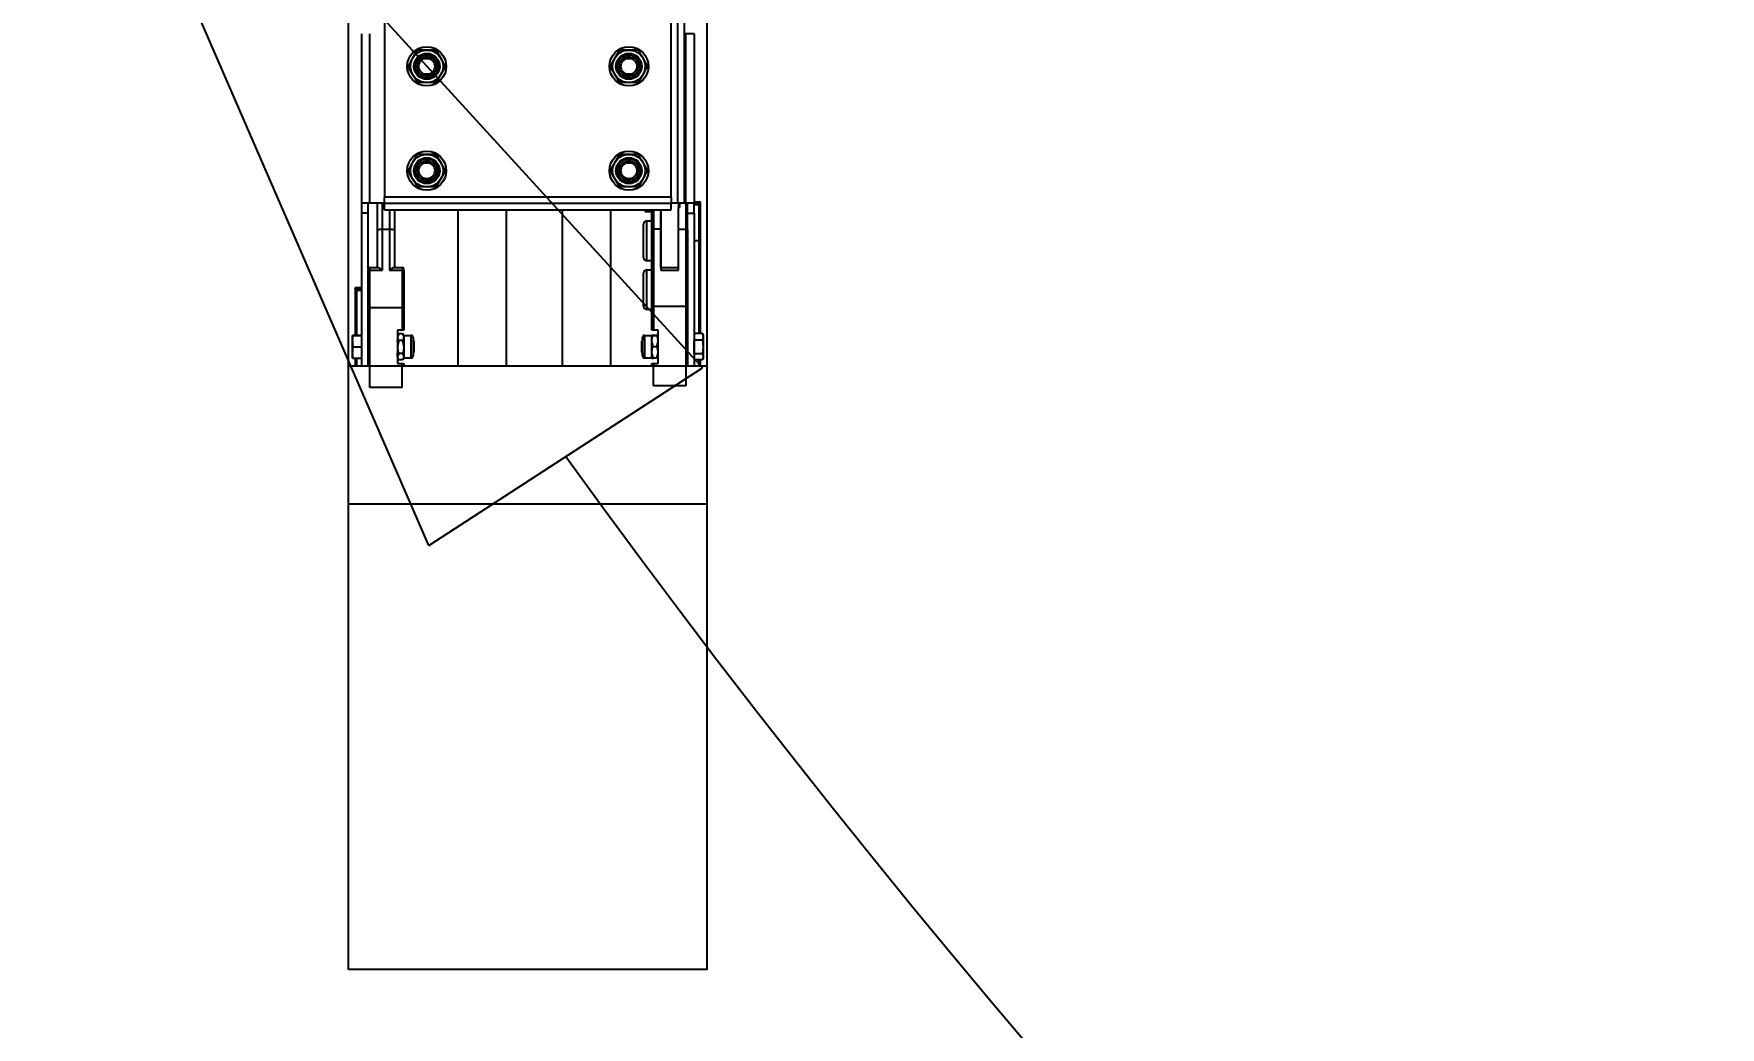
# Model space of a CAD drawing. Header units: inches. Extents: x -347369 to -260369, y 119522 to 149869.
# Drawn here: x -287754 to -287236, y 137116 to 137421 of the extents above; entities that cross this region are included whole.
import ezdxf

# ---------------------------------------------------------------- set-up
doc = ezdxf.new("R2010")
doc.units = ezdxf.units.IN
doc.header["$LTSCALE"] = 300
doc.layers.add('QUOTE', color=7, linetype='Continuous')
doc.layers.add('RULLIERE', color=3, linetype='Continuous')
doc.styles.get("Standard").update_dxf_attribs({"font": 'romans.shx'})
doc.dimstyles.new('sc1a100', dxfattribs={"dimscale": 100, "dimtxt": 3, "dimasz": 3, "dimexe": 0, "dimexo": 0, "dimgap": 1, "dimtad": 1, "dimzin": 12, "dimdsep": 46, "dimtxsty": 'Standard', "dimblk": 'CLOSEDBLANK', "dimcen": 1, "dimclrd": 253, "dimclre": 253, "dimclrt": 2, "dimadec": 0, "dimazin": 3, "dimtfac": 1, "dimtmove": 0, "dimatfit": 1, "dimldrblk": 'CLOSEDBLANK', "dimfxl": 1, "dimtolj": 1, "dimtzin": 0, "dimarcsym": 0})

# ---------------------------------------------------------------- blocks, each defined once
blk = doc.blocks.new('_ClosedBlank')
at = {"color": 0, "linetype": 'ByBlock', "lineweight": -2}
for p, q in [((-1, 0.1667), (0, 0)), ((-1, 0.1667), (-1, -0.1667)), ((0, 0), (-1, -0.1667))]:
    blk.add_line(p, q, dxfattribs=at)
blk = doc.blocks.new('*D27')
at = {"layer": 'Defpoints', "color": 0, "transparency": 16777216}
for p in [(-285230.17, 140399.66), (-284017.73, 139699.66), (-287395.23, 137749.66), (-287103.2, 136767.46), (-285230.17, 136499.66)]:
    blk.add_point(p, dxfattribs=at)
at = {"layer": 'QUOTE', "color": 253, "lineweight": -2, "transparency": 16777216}
for p, q in [((-287395.23, 137749.66), (-287753.7, 137542.69)), ((-285230.17, 136499.66), (-285230.17, 136085.73))]:
    blk.add_line(p, q, dxfattribs=at)
blk.add_arc((-285230.17, 138999.66), 2913.92, 215.90144, 264.09856, dxfattribs=at)
at = {"layer": 'QUOTE', "color": 253, "lineweight": -2, "transparency": 16777216, "xscale": 300, "yscale": 300, "zscale": 300}
for p, rotation in [((-287753.7, 137542.69), 122.9507175305296), ((-285230.17, 136085.73), 357.0492824694705)]:
    blk.add_blockref('_ClosedBlank', p, dxfattribs=dict(at, rotation=rotation))
at = {"layer": 'QUOTE', "color": 2, "transparency": 16777216, "insert": (-286562.13, 136692.63), "char_height": 300, "attachment_point": 5, "rotation": 330}
blk.add_mtext('\\A1;60°', dxfattribs=at)
blk = doc.blocks.new('90-2630 (R10) - SX')
at = {"layer": 'RULLIERE', "color": 254}
for p, q in [((-227, -1681), (-227, -1429)), ((-216, -1433), (-216, -1629)), ((-128, -1629), (-128, -1489)), ((-126, -1631), (-126, -1489)), ((-124, -1631), (-124, -1489)), ((-117, -1681), (-117, -1489)), ((-223, -1579), (-223, -1631.04)), ((-220.5, -1631), (-220.5, -1579)), ((-123.5, -1579), (-124, -1579)), ((-121, -1579), (-123.5, -1579)), ((-123.5, -1631), (-123.5, -1579)), ((-121, -1579), (-121, -1631.04)), ((-205.89, -1584), (-207.33, -1586.5)), ((-197.23, -1589), (-198.67, -1586.5)), ((-143.89, -1584), (-145.33, -1586.5)), ((-135.23, -1589), (-136.67, -1586.5)), ((-208.77, -1589), (-207.33, -1591.5)), ((-200.11, -1594), (-198.67, -1591.5)), ((-146.77, -1589), (-145.33, -1591.5)), ((-138.11, -1594), (-136.67, -1591.5)), ((-205.89, -1616), (-207.33, -1618.5)), ((-197.23, -1621), (-198.67, -1618.5)), ((-143.89, -1616), (-145.33, -1618.5)), ((-135.23, -1621), (-136.67, -1618.5)), ((-208.77, -1621), (-207.33, -1623.5)), ((-200.11, -1626), (-198.67, -1623.5)), ((-146.77, -1621), (-145.33, -1623.5)), ((-138.11, -1626), (-136.67, -1623.5)), ((-216, -1631), (-216, -1629)), ((-216, -1629), (-128, -1629)), ((-128, -1629), (-128, -1631)), ((-222.95, -1631), (-223, -1631.04)), ((-223, -1631.04), (-223, -1634)), ((-223, -1634), (-223, -1681)), ((-221, -1634), (-223, -1634)), ((-220.5, -1631), (-222.95, -1631)), ((-221, -1634), (-221, -1631.04)), ((-221, -1651.16), (-221, -1634)), ((-216, -1631), (-220.5, -1631)), ((-216.6, -1638.95), (-216.6, -1631)), ((-216, -1633), (-216, -1631)), ((-216, -1631), (-128, -1631)), ((-216, -1633), (-128, -1633)), ((-214.4, -1633), (-214.4, -1638.95)), ((-193.35, -1681), (-193.35, -1633)), ((-178.65, -1633), (-178.65, -1681)), ((-161.35, -1681), (-161.35, -1633)), ((-146.65, -1633), (-146.65, -1681)), ((-135.5, -1633.6), (-135.5, -1633)), ((-134, -1633.6), (-135.5, -1633.6)), ((-133.5, -1633), (-133.5, -1638.95)), ((-131.2, -1633), (-131.2, -1638.95)), ((-131.17, -1633.88), (-131.2, -1633.88)), ((-131.17, -1633.88), (-131.17, -1633)), ((-131.17, -1650.68), (-131.17, -1633.88)), ((-128, -1633), (-128, -1631)), ((-126, -1631), (-128, -1631)), ((-124, -1631), (-126, -1631)), ((-125.79, -1631), (-125.79, -1632.32)), ((-125.79, -1638.95), (-125.79, -1632.32)), ((-125.4, -1632.32), (-125.79, -1632.32)), ((-125.4, -1632.32), (-125.4, -1631)), ((-124, -1631), (-123.5, -1631)), ((-121.05, -1631), (-123.5, -1631)), ((-123.5, -1631), (-123.5, -1638.95)), ((-123, -1634), (-123, -1631.04)), ((-123, -1639.02), (-123, -1634)), ((-123, -1634), (-121, -1634)), ((-121, -1631.04), (-121.05, -1631)), ((-121, -1630.51), (-119.5, -1630.51)), ((-121, -1630.7), (-119.5, -1630.7)), ((-119.5, -1630.92), (-121, -1630.92)), ((-121, -1634), (-121, -1631.04)), ((-119.5, -1631.45), (-121, -1631.45)), ((-121, -1634), (-121, -1681)), ((-119.5, -1630.51), (-119.5, -1630.7)), ((-119.5, -1630.7), (-119.5, -1630.92)), ((-119.5, -1630.92), (-119.5, -1631.14)), ((-119.5, -1631.14), (-119.5, -1631.45)), ((-119.5, -1642.5), (-119.5, -1631.45)), ((-119, -1631.33), (-119, -1631.15)), ((-218.1, -1650.66), (-218.1, -1639.16)), ((-216.6, -1638.95), (-214.4, -1638.95)), ((-216.6, -1651.52), (-216.6, -1638.95)), ((-214.4, -1638.95), (-214.4, -1651.52)), ((-212.9, -1639.16), (-212.9, -1650.66)), ((-135.5, -1636.4), (-134, -1636.4)), ((-135.5, -1648.6), (-135.5, -1636.4)), ((-134, -1662.53), (-134, -1639.02)), ((-133.5, -1638.95), (-133.5, -1662.5)), ((-131.2, -1638.95), (-133.5, -1638.95)), ((-131.2, -1638.95), (-131.2, -1651.54)), ((-125.79, -1651.54), (-125.79, -1638.95)), ((-125.79, -1638.95), (-123.5, -1638.95)), ((-123.5, -1638.95), (-123.5, -1662.5)), ((-123, -1639.02), (-123, -1662.53)), ((-119.5, -1642.5), (-121, -1642.5)), ((-119, -1642.5), (-119.5, -1642.5)), ((-119.5, -1670.96), (-119.5, -1642.5)), ((-119, -1670.96), (-119, -1642.5)), ((-134, -1648.6), (-135.5, -1648.6)), ((-221, -1651.16), (-221, -1651.59)), ((-221, -1663.03), (-221, -1651.59)), ((-220.5, -1650.66), (-217.95, -1650.66)), ((-220.5, -1651.52), (-220.5, -1650.66)), ((-220.5, -1651.52), (-216.6, -1651.52)), ((-220.5, -1663), (-220.5, -1651.52)), ((-214.4, -1651.52), (-210.5, -1651.52)), ((-213.05, -1650.66), (-210.5, -1650.66)), ((-210.5, -1650.66), (-210.5, -1651.52)), ((-210.5, -1651.52), (-210.5, -1663)), ((-210, -1651.59), (-210, -1663.03)), ((-135.5, -1651.4), (-134, -1651.4)), ((-135.5, -1663.6), (-135.5, -1651.4)), ((-131.2, -1650.68), (-125.79, -1650.68)), ((-131.2, -1651.54), (-125.79, -1651.54)), ((-225, -1656.85), (-223, -1656.85)), ((-225, -1656.85), (-225, -1657.04)), ((-225, -1657.04), (-225, -1671.5)), ((-223, -1657.37), (-224.9, -1657.37)), ((-223, -1657.73), (-224.5, -1657.73)), ((-224.5, -1657.73), (-224.5, -1671.5)), ((-221, -1681), (-221, -1663.03)), ((-220.5, -1663), (-210.5, -1663)), ((-220.5, -1687.5), (-220.5, -1663)), ((-210.5, -1663), (-210.5, -1669.9)), ((-210, -1663.03), (-210, -1669.9)), ((-134, -1663.6), (-135.5, -1663.6)), ((-134, -1669.9), (-134, -1662.53)), ((-133.5, -1662.5), (-123.5, -1662.5)), ((-133.5, -1662.5), (-133.5, -1669.9)), ((-123.5, -1662.5), (-123.5, -1687)), ((-123, -1662.53), (-123, -1681)), ((-212, -1669.9), (-212, -1680.1)), ((-210.5, -1669.9), (-212, -1669.9)), ((-210, -1669.9), (-210.5, -1669.9)), ((-133.5, -1669.9), (-134, -1669.9)), ((-132, -1669.9), (-133.5, -1669.9)), ((-132, -1680.1), (-132, -1669.9)), ((-225.8, -1673.25), (-225.61, -1671.5)), ((-225.8, -1671.53), (-225.8, -1671.5)), ((-225.61, -1671.5), (-225.8, -1671.5)), ((-225.8, -1671.62), (-225.8, -1671.53)), ((-225.8, -1671.77), (-225.8, -1671.62)), ((-225.8, -1671.97), (-225.8, -1671.77)), ((-225.8, -1672.22), (-225.8, -1671.97)), ((-225.8, -1672.53), (-225.8, -1672.22)), ((-225.8, -1672.87), (-225.8, -1672.53)), ((-225.8, -1673.25), (-225.8, -1672.87)), ((-225.61, -1675), (-225.8, -1673.25)), ((-225.8, -1673.66), (-225.8, -1673.25)), ((-225.8, -1673.25), (-225.8, -1673.66)), ((-225.8, -1674.09), (-225.8, -1673.66)), ((-225.8, -1673.66), (-225.8, -1674.09)), ((-225.8, -1674.54), (-225.8, -1674.09)), ((-225.8, -1674.09), (-225.8, -1674.54)), ((-225.8, -1675), (-225.8, -1674.54)), ((-225.8, -1674.54), (-225.8, -1675)), ((-225.8, -1676.75), (-225.61, -1675)), ((-225.8, -1675.46), (-225.8, -1675)), ((-225.8, -1675), (-225.8, -1675.46)), ((-225.8, -1675.91), (-225.8, -1675.46)), ((-225.8, -1675.46), (-225.8, -1675.91)), ((-225.61, -1671.5), (-223, -1671.5)), ((-223, -1671.5), (-225.61, -1671.5)), ((-225.61, -1675), (-223, -1675)), ((-212, -1671.5), (-211.6, -1670.96)), ((-211.6, -1670.96), (-212, -1671.97)), ((-212, -1671.5), (-212, -1671.53)), ((-212, -1671.53), (-212, -1671.62)), ((-212, -1671.62), (-212, -1671.77)), ((-212, -1671.77), (-212, -1671.97)), ((-212, -1671.97), (-212, -1672.22)), ((-212, -1672.22), (-212, -1672.53)), ((-212, -1672.53), (-212, -1672.87)), ((-212, -1672.87), (-212, -1673.25)), ((-211.6, -1672.98), (-212, -1675)), ((-212, -1673), (-212, -1673)), ((-212, -1673.15), (-212, -1673)), ((-212, -1673.25), (-212, -1673.15)), ((-212, -1673.25), (-212, -1673.66)), ((-212, -1673.66), (-212, -1674.09)), ((-212, -1674.09), (-212, -1674.54)), ((-212, -1674.54), (-212, -1675)), ((-212, -1675), (-212, -1675.46)), ((-212, -1675.46), (-212, -1675.91)), ((-211.6, -1670.96), (-210.4, -1670.96)), ((-211.6, -1672.98), (-210.4, -1672.98)), ((-210.4, -1670.96), (-210, -1671.5)), ((-210.4, -1670.96), (-210, -1671.97)), ((-210.4, -1672.98), (-210, -1675)), ((-210, -1671.5), (-207.87, -1671.5)), ((-210, -1671.5), (-210, -1671.53)), ((-210, -1671.53), (-210, -1671.62)), ((-210, -1671.62), (-210, -1671.77)), ((-210, -1671.77), (-210, -1671.97)), ((-210, -1671.97), (-210, -1672.22)), ((-210, -1672.22), (-210, -1672.53)), ((-210, -1672.53), (-210, -1672.87)), ((-210, -1672.87), (-210, -1673.25)), ((-210, -1673.25), (-210, -1673.66)), ((-210, -1673.66), (-210, -1674.09)), ((-210, -1674.09), (-210, -1674.54)), ((-210, -1674.54), (-210, -1675)), ((-210, -1675), (-210, -1675.46)), ((-210, -1675.46), (-210, -1675.91)), ((-207.87, -1671.5), (-207.87, -1671.55)), ((-207.87, -1671.55), (-207.87, -1671.92)), ((-207.87, -1671.92), (-207.87, -1672.63)), ((-207.87, -1672.63), (-207.87, -1673.59)), ((-207.87, -1673.59), (-207.87, -1674.71)), ((-207.87, -1674.71), (-207.87, -1675.86)), ((-207.25, -1673.05), (-207, -1673.3)), ((-207.2, -1673.1), (-207.2, -1673)), ((-207, -1673.3), (-207, -1673.43)), ((-207, -1673.43), (-207, -1673.8)), ((-207, -1673.8), (-207, -1674.35)), ((-207, -1674.35), (-207, -1675)), ((-207, -1675), (-207, -1675.65)), ((-207, -1675.65), (-207, -1676.2)), ((-137, -1673.3), (-137, -1673.43)), ((-137, -1673.43), (-137, -1673.3)), ((-137, -1673.43), (-137, -1673.8)), ((-137, -1673.8), (-137, -1673.43)), ((-137, -1673.8), (-137, -1674.35)), ((-137, -1674.35), (-137, -1673.8)), ((-137, -1674.35), (-137, -1675)), ((-137, -1675), (-137, -1674.35)), ((-137, -1675), (-137, -1675.65)), ((-137, -1675.65), (-137, -1675)), ((-137, -1675.65), (-137, -1676.2)), ((-137, -1676.2), (-137, -1675.65)), ((-136.8, -1673.15), (-136.8, -1673)), ((-136.8, -1673), (-136.8, -1673.1)), ((-136.8, -1673.59), (-136.8, -1673.15)), ((-136.8, -1674.23), (-136.8, -1673.59)), ((-136.8, -1675), (-136.8, -1674.23)), ((-136.8, -1675.77), (-136.8, -1675)), ((-136.8, -1676.41), (-136.8, -1675.77)), ((-136.13, -1671.5), (-134, -1671.5)), ((-136.13, -1671.51), (-136.13, -1671.5)), ((-136.13, -1671.79), (-136.13, -1671.51)), ((-136.13, -1672.43), (-136.13, -1671.79)), ((-136.13, -1673.33), (-136.13, -1672.43)), ((-136.13, -1674.42), (-136.13, -1673.33)), ((-136.13, -1675.58), (-136.13, -1674.42)), ((-136.13, -1676.67), (-136.13, -1675.58)), ((-134, -1671.53), (-134, -1671.5)), ((-133.6, -1671.5), (-134, -1671.5)), ((-134, -1671.62), (-134, -1671.53)), ((-134, -1671.77), (-134, -1671.62)), ((-134, -1671.97), (-134, -1671.77)), ((-134, -1672.22), (-134, -1671.97)), ((-134, -1672.53), (-134, -1672.22)), ((-134, -1672.87), (-134, -1672.53)), ((-134, -1673.25), (-134, -1672.87)), ((-134, -1673.66), (-134, -1673.25)), ((-133.6, -1675), (-134, -1673.25)), ((-134, -1674.09), (-134, -1673.66)), ((-134, -1674.54), (-134, -1674.09)), ((-134, -1675), (-134, -1674.54)), ((-134, -1675.46), (-134, -1675)), ((-134, -1675.91), (-134, -1675.46)), ((-132.4, -1671.5), (-133.6, -1671.5)), ((-133.6, -1671.5), (-132.4, -1671.5)), ((-132.4, -1675), (-133.6, -1675)), ((-132.4, -1671.5), (-132, -1671.5)), ((-132.4, -1675), (-132, -1673.25)), ((-118.39, -1670.96), (-121, -1670.96)), ((-121, -1677.02), (-121, -1672.98)), ((-118.39, -1672.98), (-121, -1672.98)), ((-118.39, -1670.96), (-118.2, -1671.5)), ((-118.39, -1670.96), (-118.2, -1671.97)), ((-118.2, -1671.97), (-118.39, -1672.98)), ((-118.39, -1672.98), (-118.2, -1675)), ((-118.2, -1675), (-118.39, -1677.02)), ((-118.2, -1671.5), (-118.2, -1671.53)), ((-118.2, -1671.53), (-118.2, -1671.62)), ((-118.2, -1671.62), (-118.2, -1671.77)), ((-118.2, -1671.77), (-118.2, -1671.97)), ((-118.2, -1671.97), (-118.2, -1672.22)), ((-118.2, -1672.22), (-118.2, -1672.53)), ((-118.2, -1672.53), (-118.2, -1672.87)), ((-118.2, -1672.87), (-118.2, -1673.25)), ((-118.2, -1673.25), (-118.2, -1673.66)), ((-118.2, -1673.66), (-118.2, -1674.09)), ((-118.2, -1674.09), (-118.2, -1674.54)), ((-118.2, -1674.54), (-118.2, -1675)), ((-118.2, -1675), (-118.2, -1675.46)), ((-118.2, -1675.46), (-118.2, -1675.91)), ((-225.8, -1676.34), (-225.8, -1675.91)), ((-225.8, -1675.91), (-225.8, -1676.34)), ((-225.8, -1676.75), (-225.8, -1676.34)), ((-225.8, -1676.34), (-225.8, -1676.75)), ((-225.61, -1678.5), (-225.8, -1676.75)), ((-225.8, -1677.13), (-225.8, -1676.75)), ((-225.8, -1677.47), (-225.8, -1677.13)), ((-225.8, -1677.78), (-225.8, -1677.47)), ((-225.8, -1678.03), (-225.8, -1677.78)), ((-225.8, -1678.23), (-225.8, -1678.03)), ((-225.8, -1678.38), (-225.8, -1678.23)), ((-225.8, -1678.47), (-225.8, -1678.38)), ((-225.8, -1678.5), (-225.8, -1678.47)), ((-225.8, -1678.5), (-225.61, -1678.5)), ((-225.61, -1678.5), (-223, -1678.5)), ((-225, -1678.5), (-225, -1681)), ((-224.5, -1678.5), (-224.5, -1681)), ((-212, -1675.91), (-212, -1676.34)), ((-212, -1676.34), (-212, -1676.75)), ((-212, -1676.75), (-212, -1677.13)), ((-212, -1677), (-212, -1676.9)), ((-212, -1677), (-212, -1677)), ((-212, -1677.13), (-212, -1677)), ((-211.6, -1677.02), (-212, -1678.03)), ((-212, -1677.13), (-212, -1677.47)), ((-212, -1677.47), (-212, -1677.13)), ((-212, -1677.47), (-212, -1677.78)), ((-212, -1677.78), (-212, -1677.47)), ((-212, -1677.78), (-212, -1678.03)), ((-212, -1678.03), (-212, -1677.78)), ((-212, -1678.03), (-212, -1678.23)), ((-212, -1678.23), (-212, -1678.38)), ((-212, -1678.38), (-212, -1678.47)), ((-212, -1678.47), (-212, -1678.5)), ((-211.6, -1679.04), (-212, -1678.5)), ((-212, -1680.1), (-210.5, -1680.1)), ((-210.4, -1677.02), (-211.6, -1677.02)), ((-210.4, -1679.04), (-211.6, -1679.04)), ((-210.5, -1680.1), (-210, -1680.1)), ((-210.5, -1687.5), (-210.5, -1680.1)), ((-210.4, -1677.02), (-210, -1678.03)), ((-210, -1678.5), (-210.4, -1679.04)), ((-210, -1675.91), (-210, -1676.34)), ((-210, -1676.34), (-210, -1676.75)), ((-210, -1676.75), (-210, -1677.13)), ((-210, -1677.13), (-210, -1677.47)), ((-210, -1677.47), (-210, -1677.78)), ((-210, -1677.78), (-210, -1678.03)), ((-210, -1678.03), (-210, -1678.23)), ((-210, -1678.23), (-210, -1678.38)), ((-210, -1678.38), (-210, -1678.47)), ((-210, -1678.47), (-210, -1678.5)), ((-207.87, -1678.5), (-210, -1678.5)), ((-210, -1680.1), (-210, -1681)), ((-207.87, -1675.86), (-207.87, -1676.91)), ((-207.87, -1676.91), (-207.87, -1677.76)), ((-207.87, -1677.76), (-207.87, -1678.31)), ((-207.87, -1678.31), (-207.87, -1678.5)), ((-207, -1676.7), (-207.25, -1676.95)), ((-207.2, -1677), (-207.2, -1676.9)), ((-207, -1676.2), (-207, -1676.57)), ((-207, -1676.57), (-207, -1676.7)), ((-137, -1676.2), (-137, -1676.57)), ((-137, -1676.57), (-137, -1676.2)), ((-137, -1676.57), (-137, -1676.7)), ((-137, -1676.7), (-137, -1676.57)), ((-136.8, -1676.9), (-137, -1676.7)), ((-136.8, -1676.85), (-136.8, -1676.41)), ((-136.8, -1677), (-136.8, -1676.85)), ((-136.8, -1676.9), (-136.8, -1677)), ((-136.13, -1677.58), (-136.13, -1676.67)), ((-136.13, -1678.21), (-136.13, -1677.58)), ((-136.13, -1678.49), (-136.13, -1678.21)), ((-136.13, -1678.5), (-136.13, -1678.49)), ((-134, -1678.5), (-136.13, -1678.5)), ((-134, -1676.34), (-134, -1675.91)), ((-134, -1676.75), (-134, -1676.34)), ((-133.6, -1678.5), (-134, -1676.75)), ((-134, -1677.13), (-134, -1676.75)), ((-134, -1677.47), (-134, -1677.13)), ((-134, -1677.78), (-134, -1677.47)), ((-134, -1678.03), (-134, -1677.78)), ((-134, -1678.23), (-134, -1678.03)), ((-134, -1678.38), (-134, -1678.23)), ((-134, -1678.47), (-134, -1678.38)), ((-134, -1678.5), (-134, -1678.47)), ((-134, -1681), (-134, -1680.1)), ((-134, -1680.1), (-133.5, -1680.1)), ((-132.4, -1678.5), (-133.6, -1678.5)), ((-133.5, -1680.1), (-132, -1680.1)), ((-133.5, -1687), (-133.5, -1680.1)), ((-132.4, -1678.5), (-132, -1676.75)), ((-121, -1677.02), (-118.39, -1677.02)), ((-118.39, -1679.04), (-121, -1679.04)), ((-119.5, -1681), (-119.5, -1679.04)), ((-119, -1681), (-119, -1679.04)), ((-118.39, -1677.02), (-118.2, -1678.03)), ((-118.2, -1678.03), (-118.39, -1679.04)), ((-118.2, -1678.5), (-118.39, -1679.04)), ((-118.2, -1675.91), (-118.2, -1676.34)), ((-118.2, -1676.34), (-118.2, -1676.75)), ((-118.2, -1676.75), (-118.2, -1677.13)), ((-118.2, -1677.13), (-118.2, -1677.47)), ((-118.2, -1677.47), (-118.2, -1677.78)), ((-118.2, -1677.78), (-118.2, -1678.03)), ((-118.2, -1678.03), (-118.2, -1678.23)), ((-118.2, -1678.23), (-118.2, -1678.38)), ((-118.2, -1678.38), (-118.2, -1678.47)), ((-118.2, -1678.47), (-118.2, -1678.5)), ((-117, -1681), (-227, -1681)), ((-227, -1723.25), (-227, -1681)), ((-117, -1723.25), (-117, -1681)), ((-210.5, -1687.5), (-220.5, -1687.5)), ((-123.5, -1687), (-133.5, -1687)), ((-227, -1866), (-227, -1723.25)), ((-117, -1723.25), (-227, -1723.25)), ((-117, -1866), (-117, -1723.25)), ((-117, -1866), (-227, -1866))]:
    blk.add_line(p, q, dxfattribs=at)
for centre, radius in [((-203, -1589), 6), ((-203, -1589), 5), ((-203, -1589), 3.97), ((-203, -1589), 3.57), ((-203, -1589), 3), ((-203, -1589), 2.45), ((-141, -1589), 6), ((-141, -1589), 5), ((-141, -1589), 3.97), ((-141, -1589), 3.57), ((-141, -1589), 3), ((-141, -1589), 2.45), ((-203, -1621), 6), ((-203, -1621), 5), ((-203, -1621), 3.97), ((-203, -1621), 3.57), ((-203, -1621), 3), ((-203, -1621), 2.45), ((-141, -1621), 6), ((-141, -1621), 5), ((-141, -1621), 3.97), ((-141, -1621), 3.57), ((-141, -1621), 3), ((-141, -1621), 2.45)]:
    blk.add_circle(centre, radius, dxfattribs=at)
for centre, radius, start, end in [((-135.5, -1632.6), 1, 203.5782, 270), ((-119.5, -1631.01), 0.5, 0, 90), ((-119.48, -1631.17), 0.478, 2.9521, 92.6753), ((-135.5, -1637.4), 1, 90, 180), ((-133.62, -1639.92), 0.975, 82.7725, 112.7665), ((-123.38, -1639.92), 0.975, 67.2335, 97.2275), ((-135.5, -1647.6), 1, 180, 270), ((-220.5, -1651.16), 0.5, 90, 180), ((-220.62, -1652.51), 0.993, 82.8981, 112.3273), ((-210.5, -1651.16), 0.5, 360, 90), ((-210.38, -1652.51), 0.993, 67.6727, 97.1019), ((-135.5, -1652.4), 1, 90, 180), ((-135.5, -1662.6), 1, 180, 270), ((-207.87, -1672.17), 0.667, 360, 90), ((-136.13, -1672.17), 0.667, 90, 180), ((-207.87, -1677.83), 0.667, 270, 360), ((-136.13, -1677.83), 0.667, 180, 270)]:
    blk.add_arc(centre, radius, start, end, dxfattribs=at)
at = {"layer": 'RULLIERE', "color": 254, "extrusion": (0, 0, -1)}
for centre, ratio, start_param, end_param in [((-220.5, -1663.03), 0.067128, 0, 1.570796), ((-210.5, -1663.03), 0.067128, 1.570796, 3.141593), ((-133.5, -1662.53), 0.068541, 0, 1.570796), ((-123.5, -1662.53), 0.068541, 1.570796, 3.141593)]:
    blk.add_ellipse(centre, major_axis=(-0.5, 0), ratio=ratio, start_param=start_param, end_param=end_param, dxfattribs=at)
at = {"layer": 'RULLIERE', "color": 254}
for points, knots in [([(-207.33, -1586.5), (-207.36, -1586.56), (-207.85, -1587.4), (-208.33, -1588.23), (-208.77, -1589)], [0, 0, 0, 0, 0.070201, 1, 1, 1, 1]), ([(-203, -1584), (-203.26, -1584), (-204.24, -1584), (-205.19, -1584), (-205.89, -1584)], [0, 0, 0, 0, 0.268634, 1, 1, 1, 1]), ([(-200.11, -1584), (-200.36, -1584), (-201.3, -1584), (-202.27, -1584), (-203, -1584)], [0, 0, 0, 0, 0.257551, 1, 1, 1, 1]), ([(-198.67, -1586.5), (-198.7, -1586.44), (-199.19, -1585.6), (-199.67, -1584.77), (-200.11, -1584)], [0, 0, 0, 0, 0.070201, 1, 1, 1, 1]), ([(-145.33, -1586.5), (-145.36, -1586.56), (-145.85, -1587.4), (-146.33, -1588.23), (-146.77, -1589)], [0, 0, 0, 0, 0.070201, 1, 1, 1, 1]), ([(-141, -1584), (-141.26, -1584), (-142.24, -1584), (-143.19, -1584), (-143.89, -1584)], [0, 0, 0, 0, 0.268634, 1, 1, 1, 1]), ([(-138.11, -1584), (-138.36, -1584), (-139.3, -1584), (-140.27, -1584), (-141, -1584)], [0, 0, 0, 0, 0.2575513, 1, 1, 1, 1]), ([(-136.67, -1586.5), (-136.7, -1586.44), (-137.19, -1585.6), (-137.67, -1584.77), (-138.11, -1584)], [0, 0, 0, 0, 0.070201, 1, 1, 1, 1]), ([(-207.33, -1591.5), (-207.3, -1591.56), (-206.81, -1592.4), (-206.33, -1593.23), (-205.89, -1594)], [0, 0, 0, 0, 0.070201, 1, 1, 1, 1]), ([(-198.67, -1591.5), (-198.64, -1591.44), (-198.15, -1590.6), (-197.67, -1589.77), (-197.23, -1589)], [0, 0, 0, 0, 0.070201, 1, 1, 1, 1]), ([(-145.33, -1591.5), (-145.3, -1591.56), (-144.81, -1592.4), (-144.33, -1593.23), (-143.89, -1594)], [0, 0, 0, 0, 0.070201, 1, 1, 1, 1]), ([(-136.67, -1591.5), (-136.64, -1591.44), (-136.15, -1590.6), (-135.67, -1589.77), (-135.23, -1589)], [0, 0, 0, 0, 0.070201, 1, 1, 1, 1]), ([(-203, -1594), (-203.26, -1594), (-204.24, -1594), (-205.19, -1594), (-205.89, -1594)], [0, 0, 0, 0, 0.268634, 1, 1, 1, 1]), ([(-200.11, -1594), (-200.36, -1594), (-201.3, -1594), (-202.27, -1594), (-203, -1594)], [0, 0, 0, 0, 0.257551, 1, 1, 1, 1]), ([(-141, -1594), (-141.26, -1594), (-142.24, -1594), (-143.19, -1594), (-143.89, -1594)], [0, 0, 0, 0, 0.268634, 1, 1, 1, 1]), ([(-138.11, -1594), (-138.36, -1594), (-139.3, -1594), (-140.27, -1594), (-141, -1594)], [0, 0, 0, 0, 0.257551, 1, 1, 1, 1]), ([(-207.33, -1618.5), (-207.36, -1618.56), (-207.85, -1619.4), (-208.33, -1620.23), (-208.77, -1621)], [0, 0, 0, 0, 0.0702006, 1, 1, 1, 1]), ([(-203, -1616), (-203.26, -1616), (-204.24, -1616), (-205.19, -1616), (-205.89, -1616)], [0, 0, 0, 0, 0.268634, 1, 1, 1, 1]), ([(-200.11, -1616), (-200.36, -1616), (-201.3, -1616), (-202.27, -1616), (-203, -1616)], [0, 0, 0, 0, 0.257551, 1, 1, 1, 1]), ([(-198.67, -1618.5), (-198.7, -1618.44), (-199.19, -1617.6), (-199.67, -1616.77), (-200.11, -1616)], [0, 0, 0, 0, 0.070201, 1, 1, 1, 1]), ([(-145.33, -1618.5), (-145.36, -1618.56), (-145.85, -1619.4), (-146.33, -1620.23), (-146.77, -1621)], [0, 0, 0, 0, 0.0702006, 1, 1, 1, 1]), ([(-141, -1616), (-141.26, -1616), (-142.24, -1616), (-143.19, -1616), (-143.89, -1616)], [0, 0, 0, 0, 0.268634, 1, 1, 1, 1]), ([(-138.11, -1616), (-138.36, -1616), (-139.3, -1616), (-140.27, -1616), (-141, -1616)], [0, 0, 0, 0, 0.2575513, 1, 1, 1, 1]), ([(-136.67, -1618.5), (-136.7, -1618.44), (-137.19, -1617.6), (-137.67, -1616.77), (-138.11, -1616)], [0, 0, 0, 0, 0.070201, 1, 1, 1, 1]), ([(-207.33, -1623.5), (-207.3, -1623.56), (-206.81, -1624.4), (-206.33, -1625.23), (-205.89, -1626)], [0, 0, 0, 0, 0.0702006, 1, 1, 1, 1]), ([(-198.67, -1623.5), (-198.64, -1623.44), (-198.15, -1622.6), (-197.67, -1621.77), (-197.23, -1621)], [0, 0, 0, 0, 0.070201, 1, 1, 1, 1]), ([(-145.33, -1623.5), (-145.3, -1623.56), (-144.81, -1624.4), (-144.33, -1625.23), (-143.89, -1626)], [0, 0, 0, 0, 0.070201, 1, 1, 1, 1]), ([(-136.67, -1623.5), (-136.64, -1623.44), (-136.15, -1622.6), (-135.67, -1621.77), (-135.23, -1621)], [0, 0, 0, 0, 0.070201, 1, 1, 1, 1]), ([(-203, -1626), (-203.26, -1626), (-204.24, -1626), (-205.19, -1626), (-205.89, -1626)], [0, 0, 0, 0, 0.268634, 1, 1, 1, 1]), ([(-200.11, -1626), (-200.36, -1626), (-201.3, -1626), (-202.27, -1626), (-203, -1626)], [0, 0, 0, 0, 0.257551, 1, 1, 1, 1]), ([(-141, -1626), (-141.26, -1626), (-142.24, -1626), (-143.19, -1626), (-143.89, -1626)], [0, 0, 0, 0, 0.268634, 1, 1, 1, 1]), ([(-138.11, -1626), (-138.36, -1626), (-139.3, -1626), (-140.27, -1626), (-141, -1626)], [0, 0, 0, 0, 0.257551, 1, 1, 1, 1]), ([(-218.1, -1639.16), (-218.1, -1637.8), (-218.1, -1635.04), (-218.1, -1632.28), (-218.1, -1631.04), (-218.1, -1631)], [0, 0, 0, 0, 0.480657, 0.985186, 1, 1, 1, 1]), ([(-212.9, -1633), (-212.9, -1633.7), (-212.9, -1635.66), (-212.9, -1637.79), (-212.9, -1639.16)], [0, 0, 0, 0, 0.356576, 1, 1, 1, 1]), ([(-134, -1639.02), (-134, -1637.72), (-134, -1635.65), (-134, -1633.72), (-134, -1633)], [0, 0, 0, 0, 0.628158, 1, 1, 1, 1]), ([(-123, -1631.04), (-123.01, -1631.03), (-123.02, -1631.02), (-123.1, -1631), (-123.23, -1631), (-123.37, -1631), (-123.46, -1631), (-123.5, -1631)], [0, 0, 0, 0, 0.213853, 0.427791, 0.640194, 0.853257, 1, 1, 1, 1]), ([(-123, -1639.02), (-123, -1637.74), (-123, -1635.11), (-123, -1632.39), (-123, -1631.07), (-123, -1630.92)], [0, 0, 0, 0, 0.460251, 0.939002, 1, 1, 1, 1]), ([(-119.22, -1631.18), (-119.26, -1631.17), (-119.35, -1631.15), (-119.45, -1631.15), (-119.5, -1631.14)], [0, 0, 0, 0, 0.55048, 1, 1, 1, 1]), ([(-119.5, -1631.45), (-119.47, -1631.45), (-119.4, -1631.46), (-119.31, -1631.46), (-119.22, -1631.45), (-119.17, -1631.44), (-119.15, -1631.43)], [0, 0, 0, 0, 0.249994, 0.49999, 0.749991, 1, 1, 1, 1]), ([(-119.15, -1631.03), (-119.15, -1631.06), (-119.16, -1631.09), (-119.2, -1631.15), (-119.22, -1631.18)], [0, 0, 0, 0, 0.565507, 1, 1, 1, 1]), ([(-119.15, -1631.43), (-119.15, -1631.38), (-119.16, -1631.3), (-119.2, -1631.22), (-119.22, -1631.18)], [0, 0, 0, 0, 0.565626, 1, 1, 1, 1]), ([(-119.15, -1631.43), (-119.12, -1631.43), (-119.08, -1631.41), (-119.04, -1631.39), (-119.01, -1631.36), (-119, -1631.34), (-119, -1631.33)], [0, 0, 0, 0, 0.249982, 0.499975, 0.749981, 1, 1, 1, 1]), ([(-136.5, -1647.6), (-136.5, -1647.53), (-136.5, -1647.43), (-136.5, -1646.79), (-136.5, -1646.13), (-136.5, -1645.32), (-136.5, -1644.13), (-136.5, -1642.5), (-136.5, -1640.87), (-136.5, -1639.68), (-136.5, -1638.87), (-136.5, -1638.21), (-136.5, -1637.57), (-136.5, -1637.47), (-136.5, -1637.4)], [0, 0, 0, 0, 0.119728, 0.18418, 0.25, 0.31582, 0.380272, 0.5, 0.619728, 0.68418, 0.75, 0.81582, 0.880272, 1, 1, 1, 1]), ([(-217.95, -1650.66), (-217.93, -1650.66), (-217.84, -1650.66), (-217.58, -1650.8), (-217.15, -1651.08), (-216.8, -1651.36), (-216.6, -1651.52), (-216.6, -1651.52)], [0, 0, 0, 0, 0.098732, 0.314496, 0.615334, 0.996095, 1, 1, 1, 1]), ([(-214.4, -1651.52), (-214.4, -1651.52), (-214.18, -1651.35), (-213.82, -1651.06), (-213.39, -1650.78), (-213.15, -1650.66), (-213.07, -1650.66), (-213.05, -1650.66)], [0, 0, 0, 0, 0.003907, 0.417038, 0.708665, 0.918454, 1, 1, 1, 1]), ([(-210, -1651.34), (-210, -1651.37), (-210, -1651.44), (-210, -1651.53), (-210, -1651.59)], [0, 0, 0, 0, 0.411551, 1, 1, 1, 1]), ([(-136.5, -1662.6), (-136.5, -1662.53), (-136.5, -1662.43), (-136.5, -1661.79), (-136.5, -1661.13), (-136.5, -1660.32), (-136.5, -1659.13), (-136.5, -1657.5), (-136.5, -1655.87), (-136.5, -1654.68), (-136.5, -1653.87), (-136.5, -1653.21), (-136.5, -1652.57), (-136.5, -1652.47), (-136.5, -1652.4)], [0, 0, 0, 0, 0.119728, 0.18418, 0.25, 0.31582, 0.380272, 0.5, 0.619728, 0.68418, 0.75, 0.81582, 0.880272, 1, 1, 1, 1]), ([(-224.9, -1657.37), (-224.94, -1657.29), (-224.99, -1657.16), (-225, -1657.07), (-225, -1657.04)], [0, 0, 0, 0, 0.6934536, 1, 1, 1, 1]), ([(-224.9, -1657.37), (-224.86, -1657.46), (-224.8, -1657.58), (-224.66, -1657.69), (-224.57, -1657.73), (-224.52, -1657.73), (-224.5, -1657.73)], [0, 0, 0, 0, 0.539317, 0.726657, 0.915781, 1, 1, 1, 1]), ([(-212, -1671.97), (-211.94, -1672.25), (-211.88, -1672.6), (-211.64, -1672.92), (-211.6, -1672.98)], [0, 0, 0, 0, 0.81455, 1, 1, 1, 1]), ([(-212, -1675), (-211.94, -1675.56), (-211.88, -1676.25), (-211.64, -1676.9), (-211.6, -1677.02)], [0, 0, 0, 0, 0.81455, 1, 1, 1, 1]), ([(-210, -1671.97), (-210.06, -1672.25), (-210.12, -1672.6), (-210.36, -1672.92), (-210.4, -1672.98)], [0, 0, 0, 0, 0.81455, 1, 1, 1, 1]), ([(-210, -1675), (-210.06, -1675.56), (-210.12, -1676.25), (-210.36, -1676.9), (-210.4, -1677.02)], [0, 0, 0, 0, 0.81455, 1, 1, 1, 1]), ([(-207.2, -1672.17), (-207.2, -1672.2), (-207.2, -1672.26), (-207.2, -1672.62), (-207.2, -1672.98), (-207.2, -1673.43), (-207.2, -1674.09), (-207.2, -1674.64), (-207.2, -1675)], [0, 0, 0, 0, 0.239443, 0.369661, 0.5, 0.630218, 0.760557, 1, 1, 1, 1]), ([(-207.2, -1675), (-207.2, -1675.36), (-207.2, -1675.91), (-207.2, -1676.57), (-207.2, -1677.02), (-207.2, -1677.38), (-207.2, -1677.74), (-207.2, -1677.8), (-207.2, -1677.83)], [0, 0, 0, 0, 0.239443, 0.369661, 0.5, 0.630218, 0.760557, 1, 1, 1, 1]), ([(-136.8, -1675), (-136.8, -1674.64), (-136.8, -1674.09), (-136.8, -1673.43), (-136.8, -1672.98), (-136.8, -1672.62), (-136.8, -1672.26), (-136.8, -1672.2), (-136.8, -1672.17)], [0, 0, 0, 0, 0.239443, 0.369661, 0.5, 0.630218, 0.760557, 1, 1, 1, 1]), ([(-136.8, -1672.17), (-136.8, -1672.21), (-136.8, -1672.27), (-136.8, -1672.6), (-136.8, -1672.83), (-136.8, -1672.94)], [0, 0, 0, 0, 0.500272, 0.772338, 1, 1, 1, 1]), ([(-136.8, -1672.98), (-136.8, -1672.86), (-136.8, -1672.61), (-136.8, -1672.27), (-136.8, -1672.21), (-136.8, -1672.17)], [0, 0, 0, 0, 0.250287, 0.514542, 1, 1, 1, 1]), ([(-136.8, -1676.94), (-136.8, -1676.96), (-136.8, -1677.13), (-136.8, -1677.38), (-136.8, -1677.73), (-136.8, -1677.9), (-136.8, -1677.73), (-136.8, -1677.39), (-136.8, -1677.02), (-136.8, -1676.57), (-136.8, -1675.91), (-136.8, -1675.36), (-136.8, -1675)], [0, 0, 0, 0, 0.012069, 0.097834, 0.183677, 0.341379, 0.499082, 0.584846, 0.67069, 0.756454, 0.842298, 1, 1, 1, 1]), ([(-134, -1673.25), (-133.94, -1672.76), (-133.88, -1672.17), (-133.64, -1671.6), (-133.6, -1671.5)], [0, 0, 0, 0, 0.81455, 1, 1, 1, 1]), ([(-134, -1671.5), (-133.94, -1671.5), (-133.88, -1671.5), (-133.64, -1671.5), (-133.6, -1671.5)], [0, 0, 0, 0, 0.81455, 1, 1, 1, 1]), ([(-134, -1676.75), (-133.94, -1676.26), (-133.88, -1675.67), (-133.64, -1675.1), (-133.6, -1675)], [0, 0, 0, 0, 0.81455, 1, 1, 1, 1]), ([(-132, -1673.25), (-132.06, -1672.76), (-132.12, -1672.17), (-132.36, -1671.6), (-132.4, -1671.5)], [0, 0, 0, 0, 0.81455, 1, 1, 1, 1]), ([(-132, -1671.5), (-132.06, -1671.5), (-132.12, -1671.5), (-132.36, -1671.5), (-132.4, -1671.5)], [0, 0, 0, 0, 0.81455, 1, 1, 1, 1]), ([(-132, -1676.75), (-132.06, -1676.26), (-132.12, -1675.67), (-132.36, -1675.1), (-132.4, -1675)], [0, 0, 0, 0, 0.81455, 1, 1, 1, 1]), ([(-212, -1678.03), (-211.94, -1678.31), (-211.88, -1678.66), (-211.64, -1678.98), (-211.6, -1679.04)], [0, 0, 0, 0, 0.81455, 1, 1, 1, 1]), ([(-210, -1678.03), (-210.06, -1678.31), (-210.12, -1678.66), (-210.36, -1678.98), (-210.4, -1679.04)], [0, 0, 0, 0, 0.81455, 1, 1, 1, 1]), ([(-136.8, -1676.94), (-136.8, -1676.96), (-136.8, -1677.13), (-136.8, -1677.38), (-136.8, -1677.74), (-136.8, -1677.8), (-136.8, -1677.83)], [0, 0, 0, 0, 0.035354, 0.286583, 0.538045, 1, 1, 1, 1]), ([(-134, -1678.5), (-133.94, -1678.5), (-133.88, -1678.5), (-133.64, -1678.5), (-133.6, -1678.5)], [0, 0, 0, 0, 0.81455, 1, 1, 1, 1]), ([(-132, -1678.5), (-132.06, -1678.5), (-132.12, -1678.5), (-132.36, -1678.5), (-132.4, -1678.5)], [0, 0, 0, 0, 0.81455, 1, 1, 1, 1])]:
    blk.add_open_spline(points, degree=3, knots=knots, dxfattribs=at)
for points in [[(-119.15, -1631.03), (-119.17, -1631.02), (-119.22, -1630.98), (-119.31, -1630.94), (-119.4, -1630.92), (-119.47, -1630.92), (-119.5, -1630.92)], [(-119, -1631.33), (-119, -1631.31), (-119.01, -1631.25), (-119.04, -1631.17), (-119.08, -1631.09), (-119.12, -1631.05), (-119.15, -1631.03)], [(-119, -1642.5), (-119, -1640.58), (-119, -1636.73), (-119, -1633.13), (-119, -1631.33)], [(-218.1, -1639.16), (-218.08, -1639.13), (-218.03, -1639.08), (-217.69, -1639.01), (-217.19, -1638.96), (-216.8, -1638.96), (-216.6, -1638.95)], [(-214.4, -1638.95), (-214.2, -1638.96), (-213.81, -1638.96), (-213.31, -1639.01), (-212.97, -1639.08), (-212.92, -1639.13), (-212.9, -1639.16)]]:
    blk.add_open_spline(points, degree=3, dxfattribs=at)

msp = doc.modelspace()

# ---------------------------------------------------------------- block references
msp.add_blockref('90-2630 (R10) - SX', (-287430.166, 138999.656))

# ---------------------------------------------------------------- dimensions: what is measured, and where the dimension line sits
at = {"layer": 'QUOTE'}
dim = msp.add_angular_dim_2l(base=(-287103.201, 136767.46), line1=((-285230.166, 136499.656), (-285230.166, 140399.656)), line2=((-287395.23, 137749.656), (-284017.731, 139699.656)), dimstyle='sc1a100', dxfattribs=at)
dim.commit()
dim.dimension.update_dxf_attribs({"geometry": '*D27', "text_midpoint": (-286562.128, 136692.63)})

doc.saveas('drawing.dxf')
